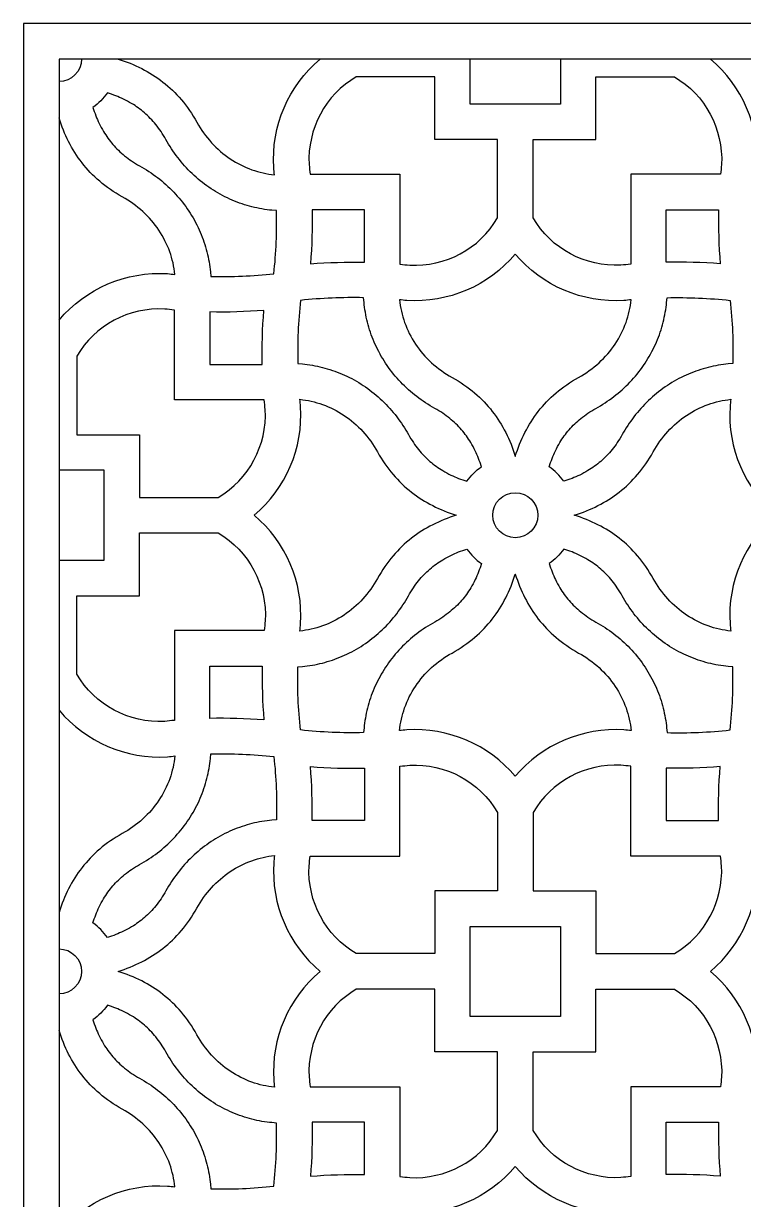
# Model space of a CAD drawing. Extents: x 195 to 842, y 474 to 1122.
# Drawn here: x 194.7 to 440.6, y 720 to 1121.6 of the extents above; entities that cross this region are included whole.
import ezdxf

# ---------------------------------------------------------------- set-up
doc = ezdxf.new("R2010")
doc.units = 0
doc.layers.add('LAYER_01', color=7, linetype='CONTINUOUS')

msp = doc.modelspace()

# ---------------------------------------------------------------- linework, layer by layer
at = {"layer": 'LAYER_01'}
for points in [[(194.74, 474.12), (842.23, 474.12), (842.23, 1121.61), (194.74, 1121.61)], [(206.86, 486.24), (830.1, 486.24), (830.1, 1109.48), (206.86, 1109.48)], [(378.05, 797.86), (378.05, 782.49), (347.3, 782.49), (347.3, 813.24), (378.05, 813.24)]]:
    msp.add_lwpolyline(points, close=True, dxfattribs=at)
for points in [[(227.01, 1109.48), (228.06, 1109.14), (229.1, 1108.79), (230.13, 1108.41), (231.15, 1108.01), (232.15, 1107.59), (233.14, 1107.16), (234.12, 1106.7), (235.09, 1106.22), (236.04, 1105.72), (236.98, 1105.2), (237.9, 1104.66), (238.81, 1104.1), (239.71, 1103.52), (240.59, 1102.91), (241.46, 1102.28), (242.32, 1101.63), (243.16, 1100.96), (243.98, 1100.26), (244.79, 1099.54), (245.59, 1098.8), (246.37, 1098.03), (247.14, 1097.23), (247.89, 1096.42), (248.63, 1095.57), (249.35, 1094.7), (250.05, 1093.81), (250.74, 1092.89), (251.41, 1091.94), (252.07, 1090.97), (252.71, 1089.96), (253.33, 1088.93), (253.94, 1087.87), (254.48, 1086.94), (255.04, 1086.02), (255.63, 1085.12), (256.24, 1084.24), (256.88, 1083.37), (257.54, 1082.53), (258.22, 1081.71), (258.93, 1080.9), (259.66, 1080.13), (260.41, 1079.37), (261.18, 1078.64), (261.98, 1077.94), (262.79, 1077.26), (263.61, 1076.61), (264.46, 1075.98), (265.32, 1075.39), (266.2, 1074.82), (267.09, 1074.28), (267.99, 1073.77), (268.91, 1073.29), (269.84, 1072.85), (270.77, 1072.43), (271.72, 1072.04), (272.67, 1071.68), (273.63, 1071.36), (274.59, 1071.06), (275.56, 1070.8), (276.53, 1070.56), (277.51, 1070.35), (278.48, 1070.18), (279.45, 1070.03), (280.43, 1069.91, 0.003722), (280.17, 1072.4, -0.237112), (296.04, 1109.48)], [(445.17, 1072.4, 0.237112), (429.31, 1109.48)], [(206.86, 1020.31, -0.237112), (243.94, 1036.18, 0.003722), (246.44, 1035.92), (246.32, 1036.89), (246.17, 1037.87), (246, 1038.84), (245.79, 1039.82), (245.55, 1040.79), (245.29, 1041.76), (244.99, 1042.72), (244.66, 1043.68), (244.31, 1044.63), (243.92, 1045.58), (243.5, 1046.51), (243.05, 1047.44), (242.58, 1048.36), (242.07, 1049.26), (241.53, 1050.15), (240.96, 1051.03), (240.37, 1051.89), (239.74, 1052.73), (239.09, 1053.56), (238.41, 1054.37), (237.71, 1055.16), (236.98, 1055.94), (236.22, 1056.69), (235.44, 1057.42), (234.64, 1058.13), (233.82, 1058.81), (232.97, 1059.47), (232.11, 1060.11), (231.23, 1060.72), (230.33, 1061.31), (229.41, 1061.87), (228.47, 1062.41), (227.42, 1063.02), (226.39, 1063.64), (225.38, 1064.28), (224.41, 1064.94), (223.46, 1065.61), (222.54, 1066.3), (221.64, 1067), (220.78, 1067.72), (219.93, 1068.46), (219.11, 1069.21), (218.32, 1069.98), (217.55, 1070.76), (216.81, 1071.56), (216.09, 1072.37), (215.39, 1073.19), (214.72, 1074.03), (214.07, 1074.89), (213.44, 1075.76), (212.83, 1076.64), (212.25, 1077.54), (211.69, 1078.45), (211.15, 1079.37), (210.63, 1080.31), (210.13, 1081.26), (209.65, 1082.23), (209.19, 1083.2), (208.76, 1084.2), (208.34, 1085.2), (207.94, 1086.22), (207.56, 1087.25), (207.2, 1088.29), (206.86, 1089.34)], [(206.86, 887.04, 0.237112), (243.94, 871.17, -0.003722), (246.44, 871.43), (246.32, 870.46), (246.17, 869.48), (246, 868.51), (245.79, 867.53), (245.55, 866.56), (245.29, 865.59), (244.99, 864.63), (244.66, 863.67), (244.31, 862.72), (243.92, 861.77), (243.5, 860.84), (243.05, 859.91), (242.58, 858.99), (242.07, 858.09), (241.53, 857.2), (240.96, 856.32), (240.37, 855.46), (239.74, 854.62), (239.09, 853.79), (238.41, 852.98), (237.71, 852.18), (236.98, 851.41), (236.22, 850.66), (235.44, 849.93), (234.64, 849.22), (233.82, 848.54), (232.97, 847.88), (232.11, 847.24), (231.23, 846.63), (230.33, 846.04), (229.41, 845.48), (228.47, 844.94), (227.42, 844.33), (226.39, 843.71), (225.38, 843.07), (224.41, 842.41), (223.46, 841.74), (222.54, 841.05), (221.64, 840.35), (220.78, 839.63), (219.93, 838.89), (219.11, 838.14), (218.32, 837.37), (217.55, 836.59), (216.81, 835.79), (216.09, 834.98), (215.39, 834.16), (214.72, 833.32), (214.07, 832.46), (213.44, 831.59), (212.83, 830.71), (212.25, 829.81), (211.69, 828.9), (211.15, 827.98), (210.63, 827.04), (210.13, 826.09), (209.65, 825.12), (209.19, 824.14), (208.76, 823.15), (208.34, 822.15), (207.94, 821.13), (207.56, 820.1), (207.2, 819.06), (206.86, 818.01)], [(445.17, 760.78, 0.237112), (429.31, 797.86, 0.237112), (445.17, 834.94, -0.003722)], [(206.86, 708.69, -0.237112), (243.94, 724.56, 0.003722), (246.44, 724.3), (246.32, 725.27), (246.17, 726.25), (246, 727.22), (245.79, 728.2), (245.55, 729.17), (245.29, 730.14), (244.99, 731.1), (244.66, 732.06), (244.31, 733.01), (243.92, 733.96), (243.5, 734.89), (243.05, 735.82), (242.58, 736.73), (242.07, 737.64), (241.53, 738.53), (240.96, 739.41), (240.37, 740.27), (239.74, 741.11), (239.09, 741.94), (238.41, 742.75), (237.71, 743.54), (236.98, 744.32), (236.22, 745.07), (235.44, 745.8), (234.64, 746.5), (233.82, 747.19), (232.97, 747.85), (232.11, 748.49), (231.23, 749.1), (230.33, 749.69), (229.41, 750.25), (228.47, 750.79), (227.42, 751.4), (226.39, 752.02), (225.38, 752.66), (224.41, 753.32), (223.46, 753.99), (222.54, 754.68), (221.64, 755.38), (220.78, 756.1), (219.93, 756.84), (219.11, 757.59), (218.32, 758.36), (217.55, 759.14), (216.81, 759.94), (216.09, 760.75), (215.39, 761.57), (214.72, 762.41), (214.07, 763.27), (213.44, 764.14), (212.83, 765.02), (212.25, 765.92), (211.69, 766.83), (211.15, 767.75), (210.63, 768.69), (210.13, 769.64), (209.65, 770.61), (209.19, 771.58), (208.76, 772.57), (208.34, 773.58), (207.94, 774.6), (207.56, 775.63), (207.2, 776.67), (206.86, 777.72)], [(399.75, 715.36, -0.237112), (362.67, 731.23, -0.237112), (325.59, 715.36, 0.003722)]]:
    msp.add_lwpolyline(points, format="xyb", dxfattribs=at)
for points in [[(378.05, 1109.48), (378.05, 1094.11), (347.3, 1094.11), (347.3, 1109.48)], [(206.86, 938.3), (222.24, 938.3), (222.24, 969.05), (206.86, 969.05)]]:
    msp.add_lwpolyline(points, dxfattribs=at)
for points in [[(335.17, 1103.42), (308.38, 1103.42, 0.280109), (292.26, 1073.41, -0.004613), (292.59, 1070.1), (323.29, 1070.1), (323.29, 1039.4, -0.004613), (326.6, 1039.07, 0.280109), (356.61, 1055.19), (356.61, 1081.99), (335.17, 1081.99)], [(390.17, 1103.42), (416.97, 1103.42, -0.280109), (433.09, 1073.41, 0.004613), (432.76, 1070.1), (402.06, 1070.1), (402.06, 1039.4, 0.004613), (398.75, 1039.07, -0.280109), (368.74, 1055.19), (368.74, 1081.99), (390.17, 1081.99)], [(234.38, 1073), (235.17, 1072.54), (235.96, 1072.08), (236.74, 1071.59), (237.52, 1071.1), (238.28, 1070.59), (239.03, 1070.06), (239.78, 1069.52), (240.51, 1068.97), (241.24, 1068.4), (241.95, 1067.82), (242.66, 1067.22), (243.35, 1066.61), (244.04, 1065.98), (244.71, 1065.35), (245.36, 1064.7), (246.01, 1064.04), (246.64, 1063.36), (247.26, 1062.67), (247.86, 1061.97), (248.45, 1061.26), (249.03, 1060.54), (249.59, 1059.81), (250.13, 1059.07), (250.67, 1058.32), (251.18, 1057.56), (251.67, 1056.79), (252.15, 1056.01), (252.62, 1055.23), (253.07, 1054.43), (253.5, 1053.63), (253.92, 1052.81), (254.32, 1051.99), (254.7, 1051.18), (255.06, 1050.36), (255.41, 1049.53), (255.73, 1048.69), (256.05, 1047.85), (256.34, 1047), (256.62, 1046.15), (256.88, 1045.29), (257.12, 1044.45), (257.35, 1043.6), (257.55, 1042.75), (257.74, 1041.9), (257.92, 1041.04), (258.08, 1040.18), (258.22, 1039.32), (258.34, 1038.45), (258.44, 1037.64), (258.53, 1036.83), (258.66, 1035.21, 0.032077), (280.23, 1036.12, 0.032077), (281.14, 1057.69), (279.52, 1057.82), (278.71, 1057.91), (277.9, 1058.01), (277.03, 1058.13), (276.17, 1058.27), (275.31, 1058.43), (274.45, 1058.61), (273.6, 1058.8), (272.75, 1059), (271.9, 1059.23), (271.06, 1059.46), (270.2, 1059.73), (269.35, 1060.01), (268.5, 1060.3), (267.66, 1060.61), (266.82, 1060.94), (265.99, 1061.29), (265.17, 1061.65), (264.36, 1062.03), (263.53, 1062.43), (262.72, 1062.85), (261.92, 1063.28), (261.12, 1063.73), (260.33, 1064.19), (259.56, 1064.68), (258.79, 1065.17), (258.03, 1065.68), (257.28, 1066.21), (256.54, 1066.76), (255.81, 1067.32), (255.08, 1067.9), (254.37, 1068.49), (253.67, 1069.09), (252.99, 1069.71), (252.31, 1070.34), (251.65, 1070.99), (251, 1071.64), (250.36, 1072.31), (249.74, 1072.99), (249.13, 1073.69), (248.53, 1074.39), (247.95, 1075.11), (247.38, 1075.84), (246.83, 1076.57), (246.29, 1077.32), (245.76, 1078.07), (245.25, 1078.83), (244.76, 1079.6), (244.27, 1080.38), (243.8, 1081.17), (243.35, 1081.97), (242.96, 1082.66), (242.55, 1083.35), (242.12, 1084.02), (241.69, 1084.69), (241.26, 1085.3), (240.83, 1085.9), (240.38, 1086.5), (239.92, 1087.08), (239.47, 1087.63), (239, 1088.17), (238.53, 1088.69), (238.04, 1089.21), (237.56, 1089.7), (237.07, 1090.17), (236.56, 1090.64), (236.05, 1091.09), (235.53, 1091.53), (235.01, 1091.96), (234.47, 1092.37), (233.93, 1092.77), (233.37, 1093.17), (232.81, 1093.55), (232.24, 1093.91), (231.66, 1094.27), (230.97, 1094.67), (230.28, 1095.05), (229.58, 1095.42), (228.86, 1095.78), (228.21, 1096.08), (227.56, 1096.37), (226.89, 1096.65), (226.23, 1096.92), (225.53, 1097.19), (224.82, 1097.44), (223.4, 1097.91, -0.087587), (218.44, 1092.95), (218.91, 1091.53), (219.16, 1090.82), (219.43, 1090.12), (219.7, 1089.45), (219.98, 1088.79), (220.27, 1088.14), (220.57, 1087.48), (220.93, 1086.77), (221.29, 1086.07), (221.68, 1085.38), (222.08, 1084.69), (222.43, 1084.11), (222.8, 1083.54), (223.18, 1082.98), (223.57, 1082.42), (223.98, 1081.88), (224.39, 1081.34), (224.82, 1080.82), (225.25, 1080.3), (225.71, 1079.79), (226.18, 1079.28), (226.65, 1078.79), (227.14, 1078.31), (227.66, 1077.82), (228.18, 1077.35), (228.72, 1076.88), (229.26, 1076.43), (229.85, 1075.97), (230.44, 1075.52), (231.05, 1075.08), (231.66, 1074.66), (232.33, 1074.22), (233, 1073.8), (233.68, 1073.39)], [(292.73, 1039.54, -0.02556), (311.16, 1040.07), (311.16, 1057.97), (293.26, 1057.97, -0.02556)], [(432.62, 1039.54, 0.02556), (414.19, 1040.07), (414.19, 1057.97), (432.09, 1057.97, 0.02556)], [(362.67, 1042.85, -0.237112), (325.59, 1026.98, 0.003722), (323.1, 1027.24), (323.22, 1026.27), (323.37, 1025.29), (323.54, 1024.32), (323.75, 1023.34), (323.98, 1022.37), (324.25, 1021.4), (324.55, 1020.44), (324.87, 1019.48), (325.23, 1018.53), (325.62, 1017.58), (326.04, 1016.65), (326.48, 1015.72), (326.96, 1014.8), (327.47, 1013.9), (328.01, 1013.01), (328.57, 1012.13), (329.17, 1011.27), (329.79, 1010.43), (330.45, 1009.6), (331.12, 1008.79), (331.83, 1007.99), (332.56, 1007.22), (333.31, 1006.47), (334.09, 1005.74), (334.9, 1005.03), (335.72, 1004.35), (336.56, 1003.69), (337.43, 1003.05), (338.31, 1002.44), (339.21, 1001.85), (340.13, 1001.29), (341.06, 1000.75), (342.12, 1000.14), (343.15, 999.52), (344.15, 998.88), (345.13, 998.22), (346.08, 997.55), (347, 996.86), (347.89, 996.16), (348.76, 995.44), (349.61, 994.7), (350.42, 993.95), (351.22, 993.18), (351.98, 992.4), (352.73, 991.6), (353.45, 990.79), (354.15, 989.97), (354.82, 989.13), (355.47, 988.27), (356.1, 987.4), (356.7, 986.52), (357.29, 985.62), (357.85, 984.71), (358.39, 983.79), (358.91, 982.85), (359.41, 981.9), (359.89, 980.93), (360.34, 979.96), (360.78, 978.96), (361.2, 977.96), (361.6, 976.94), (361.97, 975.91), (362.33, 974.87), (362.67, 973.82), (363.01, 974.87), (363.37, 975.91), (363.75, 976.94), (364.15, 977.96), (364.57, 978.96), (365, 979.96), (365.46, 980.93), (365.94, 981.9), (366.44, 982.85), (366.96, 983.79), (367.5, 984.71), (368.06, 985.62), (368.64, 986.52), (369.25, 987.4), (369.88, 988.27), (370.53, 989.13), (371.2, 989.97), (371.9, 990.79), (372.62, 991.6), (373.36, 992.4), (374.13, 993.18), (374.92, 993.95), (375.74, 994.7), (376.59, 995.44), (377.45, 996.16), (378.35, 996.86), (379.27, 997.55), (380.22, 998.22), (381.19, 998.88), (382.2, 999.52), (383.23, 1000.14), (384.28, 1000.75), (385.22, 1001.29), (386.14, 1001.85), (387.04, 1002.44), (387.92, 1003.05), (388.78, 1003.69), (389.63, 1004.35), (390.45, 1005.03), (391.25, 1005.74), (392.03, 1006.47), (392.79, 1007.22), (393.52, 1007.99), (394.22, 1008.79), (394.9, 1009.6), (395.55, 1010.43), (396.18, 1011.27), (396.77, 1012.13), (397.34, 1013.01), (397.88, 1013.9), (398.39, 1014.8), (398.86, 1015.72), (399.31, 1016.65), (399.73, 1017.58), (400.12, 1018.53), (400.48, 1019.48), (400.8, 1020.44), (401.1, 1021.4), (401.36, 1022.37), (401.6, 1023.34), (401.81, 1024.32), (401.98, 1025.29), (402.13, 1026.27), (402.25, 1027.24, 0.003722), (399.75, 1026.98, -0.237112)], [(288.4, 1005.47), (290.02, 1005.34), (290.83, 1005.25), (291.64, 1005.15), (292.51, 1005.03), (293.37, 1004.89), (294.23, 1004.73), (295.09, 1004.55), (295.94, 1004.36), (296.79, 1004.16), (297.64, 1003.93), (298.48, 1003.69), (299.34, 1003.43), (300.19, 1003.15), (301.04, 1002.86), (301.88, 1002.55), (302.72, 1002.22), (303.55, 1001.87), (304.37, 1001.51), (305.18, 1001.13), (306, 1000.73), (306.82, 1000.31), (307.62, 999.88), (308.42, 999.43), (309.2, 998.97), (309.98, 998.48), (310.75, 997.99), (311.5, 997.48), (312.26, 996.95), (313, 996.4), (313.73, 995.84), (314.45, 995.26), (315.16, 994.67), (315.86, 994.07), (316.55, 993.45), (317.22, 992.82), (317.89, 992.17), (318.54, 991.52), (319.17, 990.85), (319.8, 990.16), (320.41, 989.47), (321.01, 988.77), (321.59, 988.05), (322.16, 987.32), (322.71, 986.59), (323.25, 985.84), (323.77, 985.09), (324.29, 984.33), (324.78, 983.56), (325.27, 982.77), (325.73, 981.98), (326.19, 981.19), (326.58, 980.5), (326.99, 979.81), (327.41, 979.14), (327.85, 978.47), (328.27, 977.86), (328.71, 977.26), (329.16, 976.66), (329.62, 976.08), (330.07, 975.53), (330.53, 974.99), (331.01, 974.47), (331.5, 973.95), (331.98, 973.46), (332.47, 972.99), (332.98, 972.52), (333.49, 972.07), (334.01, 971.63), (334.53, 971.2), (335.07, 970.79), (335.61, 970.39), (336.17, 969.99), (336.73, 969.61), (337.3, 969.25), (337.88, 968.89), (338.57, 968.49), (339.26, 968.1), (339.96, 967.74), (340.67, 967.38), (341.32, 967.08), (341.98, 966.79), (342.64, 966.51), (343.31, 966.24), (344.01, 965.97), (344.72, 965.72), (346.14, 965.25, -0.087587), (351.1, 970.21), (350.63, 971.63), (350.38, 972.34), (350.11, 973.04), (349.84, 973.71), (349.56, 974.37), (349.27, 975.02), (348.96, 975.67), (348.61, 976.39), (348.24, 977.09), (347.86, 977.78), (347.46, 978.47), (347.1, 979.05), (346.74, 979.62), (346.36, 980.18), (345.96, 980.74), (345.56, 981.28), (345.15, 981.82), (344.72, 982.34), (344.28, 982.86), (343.83, 983.37), (343.36, 983.88), (342.89, 984.37), (342.4, 984.85), (341.88, 985.34), (341.36, 985.81), (340.82, 986.28), (340.27, 986.73), (339.69, 987.19), (339.09, 987.64), (338.49, 988.08), (337.87, 988.5), (337.21, 988.94), (336.54, 989.36), (335.85, 989.77), (335.16, 990.16), (334.36, 990.61), (333.57, 991.08), (332.79, 991.57), (332.02, 992.06), (331.26, 992.57), (330.5, 993.1), (329.76, 993.64), (329.03, 994.19), (328.3, 994.76), (327.58, 995.34), (326.88, 995.94), (326.18, 996.55), (325.5, 997.17), (324.83, 997.81), (324.17, 998.46), (323.53, 999.12), (322.9, 999.8), (322.28, 1000.49), (321.68, 1001.18), (321.08, 1001.9), (320.51, 1002.62), (319.95, 1003.35), (319.4, 1004.09), (318.87, 1004.84), (318.36, 1005.6), (317.86, 1006.37), (317.38, 1007.15), (316.92, 1007.93), (316.47, 1008.73), (316.03, 1009.53), (315.62, 1010.35), (315.22, 1011.17), (314.84, 1011.98), (314.48, 1012.8), (314.13, 1013.63), (313.8, 1014.47), (313.49, 1015.31), (313.19, 1016.16), (312.92, 1017.01), (312.65, 1017.87), (312.41, 1018.71), (312.19, 1019.56), (311.99, 1020.41), (311.79, 1021.26), (311.62, 1022.12), (311.46, 1022.98), (311.32, 1023.84), (311.2, 1024.71), (311.09, 1025.52), (311.01, 1026.33), (310.87, 1027.95, 0.032077), (289.31, 1027.04, 0.032077)], [(436.95, 1005.47), (435.33, 1005.34), (434.52, 1005.25), (433.71, 1005.15), (432.84, 1005.03), (431.98, 1004.89), (431.12, 1004.73), (430.26, 1004.55), (429.41, 1004.36), (428.56, 1004.16), (427.71, 1003.93), (426.87, 1003.69), (426.01, 1003.43), (425.16, 1003.15), (424.31, 1002.86), (423.47, 1002.55), (422.63, 1002.22), (421.8, 1001.87), (420.98, 1001.51), (420.17, 1001.13), (419.35, 1000.73), (418.53, 1000.31), (417.73, 999.88), (416.93, 999.43), (416.15, 998.97), (415.37, 998.48), (414.6, 997.99), (413.84, 997.48), (413.09, 996.95), (412.35, 996.4), (411.62, 995.84), (410.9, 995.26), (410.18, 994.67), (409.49, 994.07), (408.8, 993.45), (408.12, 992.82), (407.46, 992.17), (406.81, 991.52), (406.17, 990.85), (405.55, 990.16), (404.94, 989.47), (404.34, 988.77), (403.76, 988.05), (403.19, 987.32), (402.64, 986.59), (402.1, 985.84), (401.57, 985.09), (401.06, 984.33), (400.57, 983.56), (400.08, 982.77), (399.61, 981.98), (399.16, 981.19), (398.77, 980.5), (398.36, 979.81), (397.93, 979.14), (397.5, 978.47), (397.07, 977.86), (396.64, 977.26), (396.19, 976.66), (395.73, 976.08), (395.28, 975.53), (394.81, 974.99), (394.34, 974.47), (393.85, 973.95), (393.37, 973.46), (392.88, 972.99), (392.37, 972.52), (391.86, 972.07), (391.34, 971.63), (390.82, 971.2), (390.28, 970.79), (389.74, 970.39), (389.18, 969.99), (388.62, 969.61), (388.05, 969.25), (387.47, 968.89), (386.78, 968.49), (386.09, 968.1), (385.39, 967.74), (384.67, 967.38), (384.02, 967.08), (383.37, 966.79), (382.7, 966.51), (382.04, 966.24), (381.34, 965.97), (380.63, 965.72), (379.21, 965.25, 0.087587), (374.25, 970.21), (374.72, 971.63), (374.97, 972.34), (375.24, 973.04), (375.51, 973.71), (375.79, 974.37), (376.08, 975.02), (376.38, 975.67), (376.74, 976.39), (377.1, 977.09), (377.49, 977.78), (377.89, 978.47), (378.24, 979.05), (378.61, 979.62), (378.99, 980.18), (379.38, 980.74), (379.79, 981.28), (380.2, 981.82), (380.63, 982.34), (381.06, 982.86), (381.52, 983.37), (381.99, 983.88), (382.46, 984.37), (382.95, 984.85), (383.47, 985.34), (383.99, 985.81), (384.53, 986.28), (385.08, 986.73), (385.66, 987.19), (386.26, 987.64), (386.86, 988.08), (387.47, 988.5), (388.14, 988.94), (388.81, 989.36), (389.5, 989.77), (390.19, 990.16), (390.98, 990.61), (391.77, 991.08), (392.55, 991.57), (393.33, 992.06), (394.09, 992.57), (394.84, 993.1), (395.59, 993.64), (396.32, 994.19), (397.05, 994.76), (397.76, 995.34), (398.47, 995.94), (399.16, 996.55), (399.85, 997.17), (400.52, 997.81), (401.17, 998.46), (401.82, 999.12), (402.45, 999.8), (403.07, 1000.49), (403.67, 1001.18), (404.26, 1001.9), (404.84, 1002.62), (405.4, 1003.35), (405.95, 1004.09), (406.48, 1004.84), (406.99, 1005.6), (407.48, 1006.37), (407.96, 1007.15), (408.43, 1007.93), (408.88, 1008.73), (409.31, 1009.53), (409.73, 1010.35), (410.13, 1011.17), (410.51, 1011.98), (410.87, 1012.8), (411.22, 1013.63), (411.55, 1014.47), (411.86, 1015.31), (412.15, 1016.16), (412.43, 1017.01), (412.69, 1017.87), (412.93, 1018.71), (413.16, 1019.56), (413.36, 1020.41), (413.55, 1021.26), (413.73, 1022.12), (413.89, 1022.98), (414.03, 1023.84), (414.15, 1024.71), (414.25, 1025.52), (414.34, 1026.33), (414.47, 1027.95, -0.032077), (436.04, 1027.04, -0.032077)], [(212.92, 981.17), (234.36, 981.17), (234.36, 959.74), (261.16, 959.74, 0.280109), (277.28, 989.75, -0.004613), (276.95, 993.06), (246.25, 993.06), (246.25, 1023.76, -0.004613), (242.94, 1024.09, 0.280109), (212.92, 1007.97)], [(276.28, 1005.19, -0.02556), (276.81, 1023.62, -0.02556), (258.37, 1023.09), (258.37, 1005.19)], [(289.36, 990.75, -0.003722), (289.11, 993.25), (290.08, 993.13), (291.06, 992.98), (292.03, 992.81), (293.01, 992.6), (293.98, 992.36), (294.95, 992.1), (295.91, 991.8), (296.87, 991.48), (297.82, 991.12), (298.77, 990.73), (299.7, 990.31), (300.63, 989.87), (301.54, 989.39), (302.45, 988.88), (303.34, 988.34), (304.22, 987.77), (305.08, 987.18), (305.92, 986.55), (306.75, 985.9), (307.56, 985.22), (308.35, 984.52), (309.13, 983.79), (309.88, 983.03), (310.61, 982.25), (311.31, 981.45), (312, 980.63), (312.66, 979.78), (313.3, 978.92), (313.91, 978.04), (314.5, 977.14), (315.06, 976.22), (315.6, 975.29), (316.21, 974.23), (316.83, 973.2), (317.47, 972.19), (318.13, 971.22), (318.8, 970.27), (319.49, 969.35), (320.19, 968.46), (320.91, 967.59), (321.65, 966.74), (322.4, 965.93), (323.17, 965.13), (323.95, 964.36), (324.75, 963.62), (325.56, 962.9), (326.38, 962.2), (327.22, 961.53), (328.08, 960.88), (328.95, 960.25), (329.83, 959.64), (330.73, 959.06), (331.64, 958.5), (332.56, 957.96), (333.5, 957.44), (334.45, 956.94), (335.42, 956.46), (336.39, 956), (337.38, 955.57), (338.39, 955.15), (339.41, 954.75), (340.44, 954.37), (341.48, 954.01), (342.53, 953.67), (341.48, 953.33), (340.44, 952.98), (339.41, 952.6), (338.39, 952.2), (337.38, 951.78), (336.39, 951.34), (335.42, 950.89), (334.45, 950.41), (333.5, 949.91), (332.56, 949.39), (331.64, 948.85), (330.73, 948.29), (329.83, 947.71), (328.95, 947.1), (328.08, 946.47), (327.22, 945.82), (326.38, 945.15), (325.56, 944.45), (324.75, 943.73), (323.95, 942.99), (323.17, 942.22), (322.4, 941.42), (321.65, 940.61), (320.91, 939.76), (320.19, 938.89), (319.49, 938), (318.8, 937.08), (318.13, 936.13), (317.47, 935.16), (316.83, 934.15), (316.21, 933.12), (315.6, 932.06), (315.06, 931.13), (314.5, 930.21), (313.91, 929.31), (313.3, 928.43), (312.66, 927.56), (312, 926.72), (311.31, 925.9), (310.61, 925.09), (309.88, 924.32), (309.13, 923.56), (308.35, 922.83), (307.56, 922.13), (306.75, 921.45), (305.92, 920.8), (305.08, 920.17), (304.22, 919.58), (303.34, 919.01), (302.45, 918.47), (301.54, 917.96), (300.63, 917.48), (299.7, 917.04), (298.77, 916.62), (297.82, 916.23), (296.87, 915.87), (295.91, 915.55), (294.95, 915.25), (293.98, 914.98), (293.01, 914.75), (292.03, 914.54), (291.06, 914.37), (290.08, 914.22), (289.11, 914.1, -0.003722), (289.36, 916.59, 0.237112), (273.5, 953.67, 0.237112)], [(451.85, 953.67, 0.237112), (435.98, 916.59, -0.003722), (436.24, 914.1), (435.27, 914.22), (434.29, 914.37), (433.32, 914.54), (432.34, 914.75), (431.37, 914.98), (430.4, 915.25), (429.44, 915.55), (428.48, 915.87), (427.53, 916.23), (426.58, 916.62), (425.65, 917.04), (424.72, 917.48), (423.8, 917.96), (422.9, 918.47), (422.01, 919.01), (421.13, 919.58), (420.27, 920.17), (419.42, 920.8), (418.6, 921.45), (417.79, 922.13), (416.99, 922.83), (416.22, 923.56), (415.47, 924.32), (414.74, 925.09), (414.03, 925.9), (413.35, 926.72), (412.69, 927.56), (412.05, 928.43), (411.44, 929.31), (410.85, 930.21), (410.29, 931.13), (409.75, 932.06), (409.14, 933.12), (408.52, 934.15), (407.88, 935.16), (407.22, 936.13), (406.55, 937.08), (405.86, 938), (405.16, 938.89), (404.44, 939.76), (403.7, 940.61), (402.95, 941.42), (402.18, 942.22), (401.4, 942.99), (400.6, 943.73), (399.79, 944.45), (398.97, 945.15), (398.13, 945.82), (397.27, 946.47), (396.4, 947.1), (395.52, 947.71), (394.62, 948.29), (393.71, 948.85), (392.79, 949.39), (391.85, 949.91), (390.9, 950.41), (389.93, 950.89), (388.95, 951.34), (387.96, 951.78), (386.96, 952.2), (385.94, 952.6), (384.91, 952.98), (383.87, 953.33), (382.82, 953.67), (383.87, 954.01), (384.91, 954.37), (385.94, 954.75), (386.96, 955.15), (387.96, 955.57), (388.95, 956), (389.93, 956.46), (390.9, 956.94), (391.85, 957.44), (392.79, 957.96), (393.71, 958.5), (394.62, 959.06), (395.52, 959.64), (396.4, 960.25), (397.27, 960.88), (398.13, 961.53), (398.97, 962.2), (399.79, 962.9), (400.6, 963.62), (401.4, 964.36), (402.18, 965.13), (402.95, 965.93), (403.7, 966.74), (404.44, 967.59), (405.16, 968.46), (405.86, 969.35), (406.55, 970.27), (407.22, 971.22), (407.88, 972.19), (408.52, 973.2), (409.14, 974.23), (409.75, 975.29), (410.29, 976.22), (410.85, 977.14), (411.44, 978.04), (412.05, 978.92), (412.69, 979.78), (413.35, 980.63), (414.03, 981.45), (414.74, 982.25), (415.47, 983.03), (416.22, 983.79), (416.99, 984.52), (417.79, 985.22), (418.6, 985.9), (419.42, 986.55), (420.27, 987.18), (421.13, 987.77), (422.01, 988.34), (422.9, 988.88), (423.8, 989.39), (424.72, 989.87), (425.65, 990.31), (426.58, 990.73), (427.53, 991.12), (428.48, 991.48), (429.44, 991.8), (430.4, 992.1), (431.37, 992.36), (432.34, 992.6), (433.32, 992.81), (434.29, 992.98), (435.27, 993.13), (436.24, 993.25, -0.003722), (435.98, 990.75, 0.237112)], [(212.92, 926.18), (234.36, 926.18), (234.36, 947.61), (261.16, 947.61, -0.280109), (277.28, 917.6, 0.004613), (276.95, 914.29), (246.25, 914.29), (246.25, 883.59, 0.004613), (242.94, 883.26, -0.280109), (212.92, 899.38)], [(288.4, 901.87), (290.02, 902.01), (290.83, 902.09), (291.64, 902.2), (292.51, 902.32), (293.37, 902.46), (294.23, 902.62), (295.09, 902.8), (295.94, 902.99), (296.79, 903.19), (297.64, 903.42), (298.48, 903.65), (299.34, 903.92), (300.19, 904.2), (301.04, 904.49), (301.88, 904.8), (302.72, 905.13), (303.55, 905.48), (304.37, 905.84), (305.18, 906.22), (306, 906.62), (306.82, 907.04), (307.62, 907.47), (308.42, 907.92), (309.2, 908.38), (309.98, 908.86), (310.75, 909.36), (311.5, 909.87), (312.26, 910.4), (313, 910.95), (313.73, 911.51), (314.45, 912.08), (315.16, 912.68), (315.86, 913.28), (316.55, 913.9), (317.22, 914.53), (317.89, 915.17), (318.54, 915.83), (319.17, 916.5), (319.8, 917.18), (320.41, 917.88), (321.01, 918.58), (321.59, 919.3), (322.16, 920.03), (322.71, 920.76), (323.25, 921.51), (323.77, 922.26), (324.29, 923.02), (324.78, 923.79), (325.27, 924.57), (325.73, 925.36), (326.19, 926.16), (326.58, 926.85), (326.99, 927.54), (327.41, 928.21), (327.85, 928.88), (328.27, 929.49), (328.71, 930.09), (329.16, 930.69), (329.62, 931.27), (330.07, 931.82), (330.53, 932.36), (331.01, 932.88), (331.5, 933.4), (331.98, 933.89), (332.47, 934.36), (332.98, 934.83), (333.49, 935.28), (334.01, 935.72), (334.53, 936.15), (335.07, 936.56), (335.61, 936.96), (336.17, 937.36), (336.73, 937.74), (337.3, 938.1), (337.88, 938.46), (338.57, 938.86), (339.26, 939.24), (339.96, 939.61), (340.67, 939.96), (341.32, 940.27), (341.98, 940.56), (342.64, 940.84), (343.31, 941.11), (344.01, 941.38), (344.72, 941.63), (346.14, 942.1, 0.087587), (351.1, 937.14), (350.63, 935.72), (350.38, 935.01), (350.11, 934.31), (349.84, 933.64), (349.56, 932.98), (349.27, 932.33), (348.96, 931.67), (348.61, 930.96), (348.24, 930.26), (347.86, 929.57), (347.46, 928.88), (347.1, 928.3), (346.74, 927.73), (346.36, 927.17), (345.96, 926.61), (345.56, 926.07), (345.15, 925.53), (344.72, 925.01), (344.28, 924.49), (343.83, 923.98), (343.36, 923.47), (342.89, 922.98), (342.4, 922.5), (341.88, 922.01), (341.36, 921.54), (340.82, 921.07), (340.27, 920.62), (339.69, 920.16), (339.09, 919.71), (338.49, 919.27), (337.87, 918.85), (337.21, 918.41), (336.54, 917.99), (335.85, 917.58), (335.16, 917.19), (334.36, 916.73), (333.57, 916.27), (332.79, 915.78), (332.02, 915.29), (331.26, 914.78), (330.5, 914.25), (329.76, 913.71), (329.03, 913.16), (328.3, 912.59), (327.58, 912.01), (326.88, 911.41), (326.18, 910.8), (325.5, 910.17), (324.83, 909.54), (324.17, 908.89), (323.53, 908.23), (322.9, 907.55), (322.28, 906.86), (321.68, 906.16), (321.08, 905.45), (320.51, 904.73), (319.95, 904), (319.4, 903.26), (318.87, 902.51), (318.36, 901.75), (317.86, 900.98), (317.38, 900.2), (316.92, 899.42), (316.47, 898.62), (316.03, 897.82), (315.62, 897), (315.22, 896.18), (314.84, 895.37), (314.48, 894.55), (314.13, 893.72), (313.8, 892.88), (313.49, 892.04), (313.19, 891.19), (312.92, 890.34), (312.65, 889.48), (312.41, 888.64), (312.19, 887.79), (311.99, 886.94), (311.79, 886.09), (311.62, 885.23), (311.46, 884.37), (311.32, 883.51), (311.2, 882.64), (311.09, 881.83), (311.01, 881.02), (310.87, 879.4, -0.032077), (289.31, 880.31, -0.032077)], [(436.95, 901.87), (435.33, 902.01), (434.52, 902.09), (433.71, 902.2), (432.84, 902.32), (431.98, 902.46), (431.12, 902.62), (430.26, 902.8), (429.41, 902.99), (428.56, 903.19), (427.71, 903.42), (426.87, 903.65), (426.01, 903.92), (425.16, 904.2), (424.31, 904.49), (423.47, 904.8), (422.63, 905.13), (421.8, 905.48), (420.98, 905.84), (420.17, 906.22), (419.35, 906.62), (418.53, 907.04), (417.73, 907.47), (416.93, 907.92), (416.15, 908.38), (415.37, 908.86), (414.6, 909.36), (413.84, 909.87), (413.09, 910.4), (412.35, 910.95), (411.62, 911.51), (410.9, 912.08), (410.18, 912.68), (409.49, 913.28), (408.8, 913.9), (408.12, 914.53), (407.46, 915.17), (406.81, 915.83), (406.17, 916.5), (405.55, 917.18), (404.94, 917.88), (404.34, 918.58), (403.76, 919.3), (403.19, 920.03), (402.64, 920.76), (402.1, 921.51), (401.57, 922.26), (401.06, 923.02), (400.57, 923.79), (400.08, 924.57), (399.61, 925.36), (399.16, 926.16), (398.77, 926.85), (398.36, 927.54), (397.93, 928.21), (397.5, 928.88), (397.07, 929.49), (396.64, 930.09), (396.19, 930.69), (395.73, 931.27), (395.28, 931.82), (394.81, 932.36), (394.34, 932.88), (393.85, 933.4), (393.37, 933.89), (392.88, 934.36), (392.37, 934.83), (391.86, 935.28), (391.34, 935.72), (390.82, 936.15), (390.28, 936.56), (389.74, 936.96), (389.18, 937.36), (388.62, 937.74), (388.05, 938.1), (387.47, 938.46), (386.78, 938.86), (386.09, 939.24), (385.39, 939.61), (384.67, 939.96), (384.02, 940.27), (383.37, 940.56), (382.7, 940.84), (382.04, 941.11), (381.34, 941.38), (380.63, 941.63), (379.21, 942.1, -0.087587), (374.25, 937.14), (374.72, 935.72), (374.97, 935.01), (375.24, 934.31), (375.51, 933.64), (375.79, 932.98), (376.08, 932.33), (376.38, 931.67), (376.74, 930.96), (377.1, 930.26), (377.49, 929.57), (377.89, 928.88), (378.24, 928.3), (378.61, 927.73), (378.99, 927.17), (379.38, 926.61), (379.79, 926.07), (380.2, 925.53), (380.63, 925.01), (381.06, 924.49), (381.52, 923.98), (381.99, 923.47), (382.46, 922.98), (382.95, 922.5), (383.47, 922.01), (383.99, 921.54), (384.53, 921.07), (385.08, 920.62), (385.66, 920.16), (386.26, 919.71), (386.86, 919.27), (387.47, 918.85), (388.14, 918.41), (388.81, 917.99), (389.5, 917.58), (390.19, 917.19), (390.98, 916.73), (391.77, 916.27), (392.55, 915.78), (393.33, 915.29), (394.09, 914.78), (394.84, 914.25), (395.59, 913.71), (396.32, 913.16), (397.05, 912.59), (397.76, 912.01), (398.47, 911.41), (399.16, 910.8), (399.85, 910.17), (400.52, 909.54), (401.17, 908.89), (401.82, 908.23), (402.45, 907.55), (403.07, 906.86), (403.67, 906.16), (404.26, 905.45), (404.84, 904.73), (405.4, 904), (405.95, 903.26), (406.48, 902.51), (406.99, 901.75), (407.48, 900.98), (407.96, 900.2), (408.43, 899.42), (408.88, 898.62), (409.31, 897.82), (409.73, 897), (410.13, 896.18), (410.51, 895.37), (410.87, 894.55), (411.22, 893.72), (411.55, 892.88), (411.86, 892.04), (412.15, 891.19), (412.43, 890.34), (412.69, 889.48), (412.93, 888.64), (413.16, 887.79), (413.36, 886.94), (413.55, 886.09), (413.73, 885.23), (413.89, 884.37), (414.03, 883.51), (414.15, 882.64), (414.25, 881.83), (414.34, 881.02), (414.47, 879.4, 0.032077), (436.04, 880.31, 0.032077)], [(362.67, 864.5, 0.237112), (325.59, 880.37, -0.003722), (323.1, 880.11), (323.22, 881.08), (323.37, 882.06), (323.54, 883.03), (323.75, 884.01), (323.98, 884.98), (324.25, 885.95), (324.55, 886.91), (324.87, 887.87), (325.23, 888.82), (325.62, 889.77), (326.04, 890.7), (326.48, 891.63), (326.96, 892.54), (327.47, 893.45), (328.01, 894.34), (328.57, 895.22), (329.17, 896.08), (329.79, 896.92), (330.45, 897.75), (331.12, 898.56), (331.83, 899.35), (332.56, 900.13), (333.31, 900.88), (334.09, 901.61), (334.9, 902.32), (335.72, 903), (336.56, 903.66), (337.43, 904.3), (338.31, 904.91), (339.21, 905.5), (340.13, 906.06), (341.06, 906.6), (342.12, 907.21), (343.15, 907.83), (344.15, 908.47), (345.13, 909.13), (346.08, 909.8), (347, 910.49), (347.89, 911.19), (348.76, 911.91), (349.61, 912.65), (350.42, 913.4), (351.22, 914.17), (351.98, 914.95), (352.73, 915.75), (353.45, 916.56), (354.15, 917.38), (354.82, 918.22), (355.47, 919.08), (356.1, 919.95), (356.7, 920.83), (357.29, 921.73), (357.85, 922.64), (358.39, 923.56), (358.91, 924.5), (359.41, 925.45), (359.89, 926.42), (360.34, 927.39), (360.78, 928.38), (361.2, 929.39), (361.6, 930.41), (361.97, 931.44), (362.33, 932.48), (362.67, 933.53), (363.01, 932.48), (363.37, 931.44), (363.75, 930.41), (364.15, 929.39), (364.57, 928.38), (365, 927.39), (365.46, 926.42), (365.94, 925.45), (366.44, 924.5), (366.96, 923.56), (367.5, 922.64), (368.06, 921.73), (368.64, 920.83), (369.25, 919.95), (369.88, 919.08), (370.53, 918.22), (371.2, 917.38), (371.9, 916.56), (372.62, 915.75), (373.36, 914.95), (374.13, 914.17), (374.92, 913.4), (375.74, 912.65), (376.59, 911.91), (377.45, 911.19), (378.35, 910.49), (379.27, 909.8), (380.22, 909.13), (381.19, 908.47), (382.2, 907.83), (383.23, 907.21), (384.28, 906.6), (385.22, 906.06), (386.14, 905.5), (387.04, 904.91), (387.92, 904.3), (388.78, 903.66), (389.63, 903), (390.45, 902.32), (391.25, 901.61), (392.03, 900.88), (392.79, 900.13), (393.52, 899.35), (394.22, 898.56), (394.9, 897.75), (395.55, 896.92), (396.18, 896.08), (396.77, 895.22), (397.34, 894.34), (397.88, 893.45), (398.39, 892.54), (398.86, 891.63), (399.31, 890.7), (399.73, 889.77), (400.12, 888.82), (400.48, 887.87), (400.8, 886.91), (401.1, 885.95), (401.36, 884.98), (401.6, 884.01), (401.81, 883.03), (401.98, 882.06), (402.13, 881.08), (402.25, 880.11, -0.003722), (399.75, 880.37, 0.237112)], [(276.28, 902.16, 0.02556), (276.81, 883.73, 0.02556), (258.37, 884.26), (258.37, 902.16)], [(234.38, 834.35), (235.17, 834.8), (235.96, 835.27), (236.74, 835.76), (237.52, 836.25), (238.28, 836.76), (239.03, 837.29), (239.78, 837.83), (240.51, 838.38), (241.24, 838.95), (241.95, 839.53), (242.66, 840.13), (243.35, 840.74), (244.04, 841.36), (244.71, 842), (245.36, 842.65), (246.01, 843.31), (246.64, 843.99), (247.26, 844.68), (247.86, 845.37), (248.45, 846.09), (249.03, 846.81), (249.59, 847.54), (250.13, 848.28), (250.67, 849.03), (251.18, 849.79), (251.67, 850.56), (252.15, 851.34), (252.62, 852.12), (253.07, 852.92), (253.5, 853.72), (253.92, 854.54), (254.32, 855.36), (254.7, 856.17), (255.06, 856.99), (255.41, 857.82), (255.73, 858.66), (256.05, 859.5), (256.34, 860.35), (256.62, 861.2), (256.88, 862.06), (257.12, 862.9), (257.35, 863.75), (257.55, 864.6), (257.74, 865.45), (257.92, 866.31), (258.08, 867.17), (258.22, 868.03), (258.34, 868.9), (258.44, 869.71), (258.53, 870.52), (258.66, 872.14, -0.032077), (280.23, 871.23, -0.032077), (281.14, 849.66), (279.52, 849.53), (278.71, 849.44), (277.9, 849.34), (277.03, 849.22), (276.17, 849.08), (275.31, 848.92), (274.45, 848.74), (273.6, 848.55), (272.75, 848.35), (271.9, 848.12), (271.06, 847.88), (270.2, 847.62), (269.35, 847.34), (268.5, 847.05), (267.66, 846.74), (266.82, 846.41), (265.99, 846.06), (265.17, 845.7), (264.36, 845.32), (263.53, 844.92), (262.72, 844.5), (261.92, 844.07), (261.12, 843.62), (260.33, 843.16), (259.56, 842.67), (258.79, 842.18), (258.03, 841.67), (257.28, 841.14), (256.54, 840.59), (255.81, 840.03), (255.08, 839.45), (254.37, 838.86), (253.67, 838.26), (252.99, 837.64), (252.31, 837.01), (251.65, 836.36), (251, 835.71), (250.36, 835.04), (249.74, 834.35), (249.13, 833.66), (248.53, 832.95), (247.95, 832.24), (247.38, 831.51), (246.83, 830.78), (246.29, 830.03), (245.76, 829.28), (245.25, 828.52), (244.76, 827.75), (244.27, 826.96), (243.8, 826.17), (243.35, 825.38), (242.96, 824.69), (242.55, 824), (242.12, 823.33), (241.69, 822.66), (241.26, 822.05), (240.83, 821.45), (240.38, 820.85), (239.92, 820.27), (239.47, 819.72), (239, 819.18), (238.53, 818.66), (238.04, 818.14), (237.56, 817.65), (237.07, 817.18), (236.56, 816.71), (236.05, 816.25), (235.53, 815.82), (235.01, 815.39), (234.47, 814.98), (233.93, 814.58), (233.37, 814.18), (232.81, 813.8), (232.24, 813.43), (231.66, 813.08), (230.97, 812.68), (230.28, 812.29), (229.58, 811.93), (228.86, 811.57), (228.21, 811.27), (227.56, 810.98), (226.89, 810.7), (226.23, 810.43), (225.53, 810.16), (224.82, 809.91), (223.4, 809.44, 0.087587), (218.44, 814.4), (218.91, 815.82), (219.16, 816.53), (219.43, 817.23), (219.7, 817.89), (219.98, 818.56), (220.27, 819.21), (220.57, 819.86), (220.93, 820.58), (221.29, 821.28), (221.68, 821.97), (222.08, 822.66), (222.43, 823.24), (222.8, 823.81), (223.18, 824.37), (223.57, 824.93), (223.98, 825.47), (224.39, 826.01), (224.82, 826.53), (225.25, 827.05), (225.71, 827.56), (226.18, 828.07), (226.65, 828.56), (227.14, 829.04), (227.66, 829.53), (228.18, 830), (228.72, 830.47), (229.26, 830.92), (229.85, 831.38), (230.44, 831.83), (231.05, 832.27), (231.66, 832.69), (232.33, 833.13), (233, 833.55), (233.68, 833.96)], [(335.17, 803.93), (308.38, 803.93, -0.280109), (292.26, 833.94, 0.004613), (292.59, 837.25), (323.29, 837.25), (323.29, 867.95, 0.004613), (326.6, 868.28, -0.280109), (356.61, 852.16), (356.61, 825.36), (335.17, 825.36)], [(292.73, 867.81, 0.02556), (311.16, 867.28), (311.16, 849.38), (293.26, 849.38, 0.02556)], [(390.17, 803.93), (416.97, 803.93, 0.280109), (433.09, 833.94, -0.004613), (432.76, 837.25), (402.06, 837.25), (402.06, 867.95, -0.004613), (398.75, 868.28, 0.280109), (368.74, 852.16), (368.74, 825.36), (390.17, 825.36)], [(432.62, 867.81, -0.02556), (414.19, 867.28), (414.19, 849.38), (432.09, 849.38, -0.02556)], [(296.04, 797.86, 0.237112), (280.17, 760.78, -0.003722), (280.43, 758.29), (279.45, 758.41), (278.48, 758.56), (277.51, 758.73), (276.53, 758.94), (275.56, 759.17), (274.59, 759.44), (273.63, 759.74), (272.67, 760.06), (271.72, 760.42), (270.77, 760.81), (269.84, 761.23), (268.91, 761.67), (267.99, 762.15), (267.09, 762.66), (266.2, 763.2), (265.32, 763.77), (264.46, 764.36), (263.61, 764.98), (262.79, 765.64), (261.98, 766.31), (261.18, 767.02), (260.41, 767.75), (259.66, 768.51), (258.93, 769.28), (258.22, 770.09), (257.54, 770.91), (256.88, 771.75), (256.24, 772.62), (255.63, 773.5), (255.04, 774.4), (254.48, 775.32), (253.94, 776.25), (253.33, 777.31), (252.71, 778.34), (252.07, 779.35), (251.41, 780.32), (250.74, 781.27), (250.05, 782.19), (249.35, 783.08), (248.63, 783.95), (247.89, 784.8), (247.14, 785.61), (246.37, 786.41), (245.59, 787.17), (244.79, 787.92), (243.98, 788.64), (243.16, 789.34), (242.32, 790.01), (241.46, 790.66), (240.59, 791.29), (239.71, 791.89), (238.81, 792.48), (237.9, 793.04), (236.98, 793.58), (236.04, 794.1), (235.09, 794.6), (234.12, 795.08), (233.14, 795.53), (232.15, 795.97), (231.15, 796.39), (230.13, 796.79), (229.1, 797.17), (228.06, 797.52), (227.01, 797.86), (228.06, 798.2), (229.1, 798.56), (230.13, 798.94), (231.15, 799.34), (232.15, 799.76), (233.14, 800.19), (234.12, 800.65), (235.09, 801.13), (236.04, 801.63), (236.98, 802.15), (237.9, 802.69), (238.81, 803.25), (239.71, 803.83), (240.59, 804.44), (241.46, 805.07), (242.32, 805.72), (243.16, 806.39), (243.98, 807.09), (244.79, 807.81), (245.59, 808.55), (246.37, 809.32), (247.14, 810.12), (247.89, 810.93), (248.63, 811.78), (249.35, 812.64), (250.05, 813.54), (250.74, 814.46), (251.41, 815.41), (252.07, 816.38), (252.71, 817.39), (253.33, 818.42), (253.94, 819.48), (254.48, 820.41), (255.04, 821.33), (255.63, 822.23), (256.24, 823.11), (256.88, 823.97), (257.54, 824.82), (258.22, 825.64), (258.93, 826.44), (259.66, 827.22), (260.41, 827.98), (261.18, 828.71), (261.98, 829.41), (262.79, 830.09), (263.61, 830.74), (264.46, 831.37), (265.32, 831.96), (266.2, 832.53), (267.09, 833.07), (267.99, 833.58), (268.91, 834.05), (269.84, 834.5), (270.77, 834.92), (271.72, 835.31), (272.67, 835.67), (273.63, 835.99), (274.59, 836.29), (275.56, 836.55), (276.53, 836.79), (277.51, 837), (278.48, 837.17), (279.45, 837.32), (280.43, 837.44, -0.003722), (280.17, 834.94, 0.237112)], [(335.17, 791.8), (308.38, 791.8, 0.280109), (292.26, 761.79, -0.004613), (292.59, 758.48), (323.29, 758.48), (323.29, 727.78, -0.004613), (326.6, 727.45, 0.280109), (356.61, 743.57), (356.61, 770.37), (335.17, 770.37)], [(390.17, 791.8), (416.97, 791.8, -0.280109), (433.09, 761.79, 0.004613), (432.76, 758.48), (402.06, 758.48), (402.06, 727.78, 0.004613), (398.75, 727.45, -0.280109), (368.74, 743.57), (368.74, 770.37), (390.17, 770.37)], [(234.38, 761.38), (235.17, 760.92), (235.96, 760.46), (236.74, 759.97), (237.52, 759.48), (238.28, 758.97), (239.03, 758.44), (239.78, 757.9), (240.51, 757.35), (241.24, 756.78), (241.95, 756.2), (242.66, 755.6), (243.35, 754.99), (244.04, 754.36), (244.71, 753.73), (245.36, 753.08), (246.01, 752.42), (246.64, 751.74), (247.26, 751.05), (247.86, 750.35), (248.45, 749.64), (249.03, 748.92), (249.59, 748.19), (250.13, 747.45), (250.67, 746.7), (251.18, 745.94), (251.67, 745.17), (252.15, 744.39), (252.62, 743.61), (253.07, 742.81), (253.5, 742.01), (253.92, 741.19), (254.32, 740.37), (254.7, 739.56), (255.06, 738.74), (255.41, 737.91), (255.73, 737.07), (256.05, 736.23), (256.34, 735.38), (256.62, 734.53), (256.88, 733.67), (257.12, 732.83), (257.35, 731.98), (257.55, 731.13), (257.74, 730.28), (257.92, 729.42), (258.08, 728.56), (258.22, 727.7), (258.34, 726.83), (258.44, 726.02), (258.53, 725.21), (258.66, 723.59, 0.032077), (280.23, 724.5, 0.032077), (281.14, 746.06), (279.52, 746.2), (278.71, 746.28), (277.9, 746.39), (277.03, 746.51), (276.17, 746.65), (275.31, 746.81), (274.45, 746.98), (273.6, 747.18), (272.75, 747.38), (271.9, 747.6), (271.06, 747.84), (270.2, 748.11), (269.35, 748.39), (268.5, 748.68), (267.66, 748.99), (266.82, 749.32), (265.99, 749.67), (265.17, 750.03), (264.36, 750.41), (263.53, 750.81), (262.72, 751.23), (261.92, 751.66), (261.12, 752.11), (260.33, 752.57), (259.56, 753.05), (258.79, 753.55), (258.03, 754.06), (257.28, 754.59), (256.54, 755.14), (255.81, 755.7), (255.08, 756.27), (254.37, 756.87), (253.67, 757.47), (252.99, 758.09), (252.31, 758.72), (251.65, 759.36), (251, 760.02), (250.36, 760.69), (249.74, 761.37), (249.13, 762.07), (248.53, 762.77), (247.95, 763.49), (247.38, 764.22), (246.83, 764.95), (246.29, 765.7), (245.76, 766.45), (245.25, 767.21), (244.76, 767.98), (244.27, 768.76), (243.8, 769.55), (243.35, 770.35), (242.96, 771.04), (242.55, 771.73), (242.12, 772.4), (241.69, 773.06), (241.26, 773.68), (240.83, 774.28), (240.38, 774.88), (239.92, 775.46), (239.47, 776.01), (239, 776.55), (238.53, 777.07), (238.04, 777.59), (237.56, 778.08), (237.07, 778.55), (236.56, 779.02), (236.05, 779.47), (235.53, 779.91), (235.01, 780.34), (234.47, 780.75), (233.93, 781.15), (233.37, 781.55), (232.81, 781.93), (232.24, 782.29), (231.66, 782.65), (230.97, 783.05), (230.28, 783.43), (229.58, 783.8), (228.86, 784.15), (228.21, 784.46), (227.56, 784.75), (226.89, 785.03), (226.23, 785.3), (225.53, 785.57), (224.82, 785.82), (223.4, 786.29, -0.087587), (218.44, 781.33), (218.91, 779.91), (219.16, 779.2), (219.43, 778.5), (219.7, 777.83), (219.98, 777.17), (220.27, 776.51), (220.57, 775.86), (220.93, 775.15), (221.29, 774.45), (221.68, 773.76), (222.08, 773.07), (222.43, 772.49), (222.8, 771.92), (223.18, 771.36), (223.57, 770.8), (223.98, 770.26), (224.39, 769.72), (224.82, 769.2), (225.25, 768.68), (225.71, 768.17), (226.18, 767.66), (226.65, 767.17), (227.14, 766.69), (227.66, 766.2), (228.18, 765.73), (228.72, 765.26), (229.26, 764.81), (229.85, 764.35), (230.44, 763.9), (231.05, 763.46), (231.66, 763.04), (232.33, 762.6), (233, 762.18), (233.68, 761.77)], [(292.73, 727.92, -0.02556), (311.16, 728.45), (311.16, 746.35), (293.26, 746.35, -0.02556)], [(432.62, 727.92, 0.02556), (414.19, 728.45), (414.19, 746.35), (432.09, 746.35, 0.02556)]]:
    msp.add_lwpolyline(points, format="xyb", close=True, dxfattribs=at)
msp.add_circle((362.67, 953.67), 7.69, dxfattribs=at)
at = {"layer": 'LAYER_01', "extrusion": (0, 0, -1)}
for centre, radius, start, end in [((-206.86, 1109.48), 7.69, 180, 270), ((-206.86, 1109.48), 20.18, 180, 180.0377), ((-206.86, 1109.48), 20.18, 269.9623, 270), ((-362.67, 953.67), 20.18, 89.9623, 90.0377), ((-362.67, 953.67), 20.18, 179.9623, 180.0377), ((-206.86, 797.86), 7.69, 90, 270), ((-206.86, 797.86), 20.18, 179.9623, 180.0377), ((-206.86, 797.86), 20.18, 269.9623, 270)]:
    msp.add_arc(centre, radius, start, end, dxfattribs=at)
at = {"layer": 'LAYER_01'}
for centre, start, end in [((362.67, 953.67), 179.9623, 180.0377), ((362.67, 953.67), 269.9623, 270.0377), ((206.86, 797.86), 89.9623, 90)]:
    msp.add_arc(centre, 20.18, start, end, dxfattribs=at)

doc.saveas('drawing.dxf')
